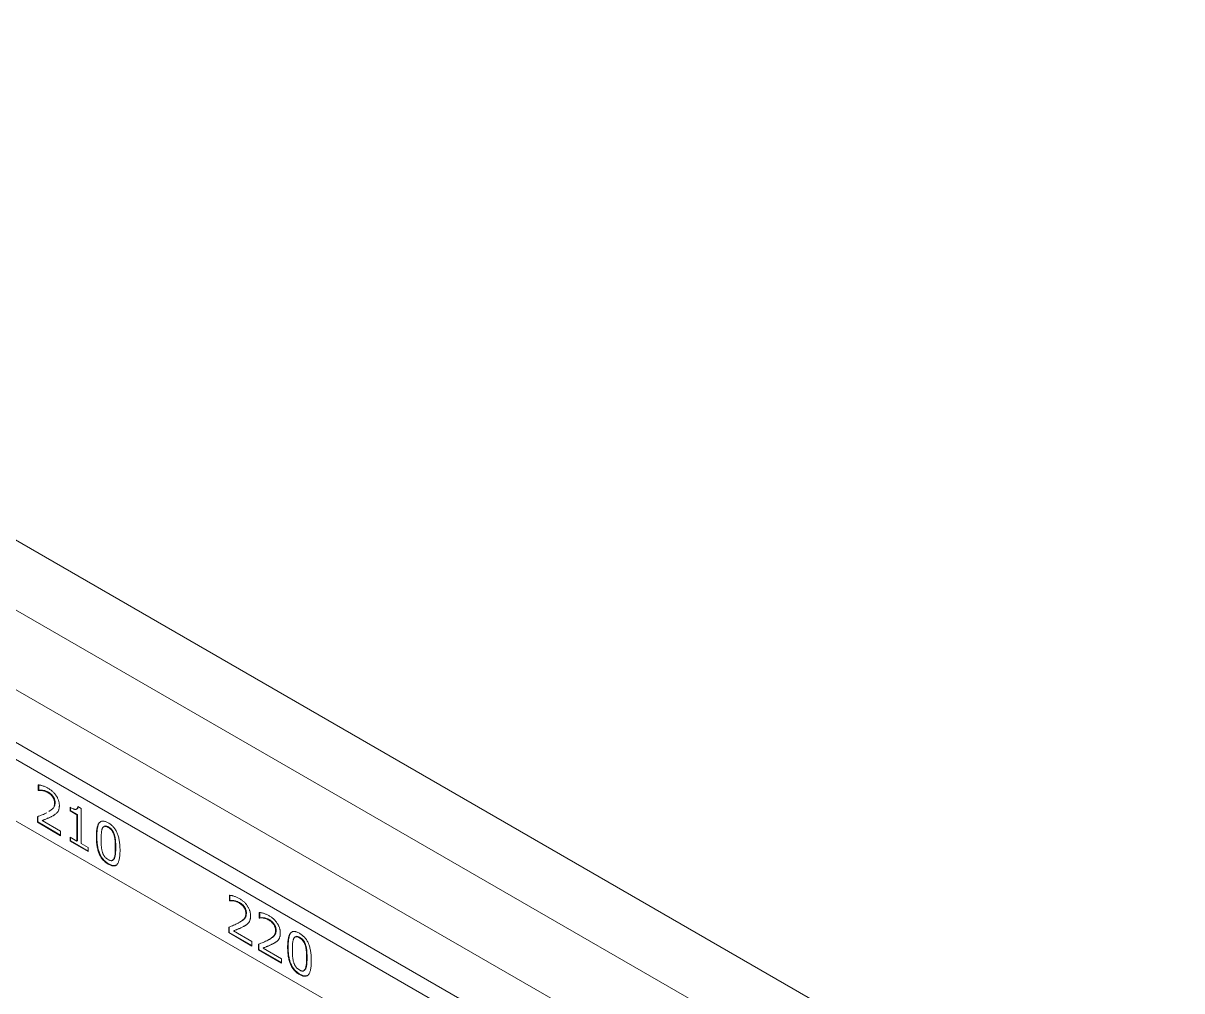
# Model space of a CAD drawing. Header units: millimetres. Extents: x 2 to 278, y 1 to 215.
# Drawn here: x 235.24 to 256.66, y 157.03 to 174.92 of the extents above; entities that cross this region are included whole.
import ezdxf

# ---------------------------------------------------------------- set-up
doc = ezdxf.new("R2010")
doc.units = ezdxf.units.MM

msp = doc.modelspace()

# ---------------------------------------------------------------- linework, layer by layer
at = {"color": 7, "linetype": 'Continuous', "lineweight": 0}
for p, q in [((164.539, 206.098), (270.605, 144.868)), ((163.417, 205.45), (269.483, 144.22)), ((161.441, 204.144), (267.507, 142.913)), ((161.172, 203.988), (267.238, 142.758)), ((163.417, 203.981), (269.483, 142.75)), ((161.172, 202.848), (267.238, 141.617)), ((235.52, 160.732), (235.52, 160.834)), ((235.52, 160.732), (235.529, 160.737)), ((235.524, 160.729), (235.52, 160.732)), ((235.524, 160.729), (235.533, 160.735)), ((235.529, 160.737), (235.529, 160.839)), ((235.533, 160.735), (235.529, 160.737)), ((235.698, 160.694), (235.707, 160.699)), ((235.822, 160.5), (235.831, 160.505)), ((236.118, 160.361), (236.118, 160.425)), ((236.251, 160.438), (236.316, 160.401)), ((235.504, 160.144), (235.504, 160.245)), ((235.513, 160.149), (235.513, 160.25)), ((235.779, 160.257), (235.788, 160.262)), ((236.109, 160.355), (236.109, 160.42)), ((236.109, 160.355), (236.118, 160.361)), ((236.236, 160.282), (236.109, 160.355)), ((236.245, 160.287), (236.118, 160.361)), ((236.228, 160.387), (236.239, 160.393)), ((236.236, 160.282), (236.245, 160.287)), ((236.236, 159.795), (236.236, 160.282)), ((236.245, 159.8), (236.245, 160.287)), ((236.316, 160.401), (236.316, 159.749)), ((235.504, 160.144), (235.513, 160.149)), ((235.934, 159.896), (235.504, 160.144)), ((235.934, 159.906), (235.513, 160.149)), ((235.593, 160.175), (235.602, 160.18)), ((235.593, 160.175), (235.934, 159.979)), ((236.742, 160.069), (236.731, 160.062)), ((236.822, 160.055), (236.813, 160.05)), ((235.934, 159.979), (235.934, 159.896)), ((236.109, 159.868), (236.236, 159.795)), ((236.109, 159.795), (236.109, 159.868)), ((236.109, 159.795), (236.118, 159.8)), ((236.443, 159.602), (236.109, 159.795)), ((236.118, 159.8), (236.118, 159.863)), ((236.443, 159.612), (236.118, 159.8)), ((236.236, 159.795), (236.245, 159.8)), ((236.594, 159.877), (236.603, 159.882)), ((236.928, 159.918), (236.919, 159.913)), ((236.316, 159.749), (236.443, 159.675)), ((236.443, 159.675), (236.443, 159.602)), ((236.953, 159.681), (236.944, 159.676)), ((236.813, 159.37), (236.822, 159.375)), ((236.893, 159.439), (236.905, 159.445)), ((236.901, 159.448), (236.928, 159.473)), ((236.928, 159.473), (236.919, 159.468)), ((239.055, 158.691), (239.055, 158.793)), ((239.064, 158.696), (239.064, 158.798)), ((239.055, 158.691), (239.064, 158.696)), ((239.06, 158.688), (239.055, 158.691)), ((239.06, 158.688), (239.069, 158.694)), ((239.069, 158.694), (239.064, 158.696)), ((239.233, 158.653), (239.242, 158.658)), ((239.358, 158.459), (239.367, 158.464)), ((239.605, 158.374), (239.605, 158.476)), ((239.605, 158.374), (239.613, 158.379)), ((239.609, 158.372), (239.605, 158.374)), ((239.609, 158.372), (239.618, 158.377)), ((239.613, 158.379), (239.613, 158.481)), ((239.618, 158.377), (239.613, 158.379)), ((239.782, 158.336), (239.791, 158.341)), ((239.04, 158.103), (239.04, 158.204)), ((239.04, 158.103), (239.049, 158.108)), ((239.469, 157.855), (239.04, 158.103)), ((239.049, 158.108), (239.049, 158.209)), ((239.469, 157.865), (239.049, 158.108)), ((239.128, 158.134), (239.137, 158.139)), ((239.128, 158.134), (239.469, 157.938)), ((239.315, 158.216), (239.324, 158.221)), ((239.907, 158.142), (239.916, 158.147)), ((239.469, 157.938), (239.469, 157.855)), ((239.589, 157.786), (239.589, 157.887)), ((239.598, 157.791), (239.598, 157.892)), ((239.864, 157.899), (239.873, 157.904)), ((240.277, 158.028), (240.266, 158.021)), ((240.357, 158.014), (240.349, 158.009)), ((240.463, 157.877), (240.454, 157.872)), ((239.589, 157.786), (239.598, 157.791)), ((240.018, 157.538), (239.589, 157.786)), ((240.018, 157.548), (239.598, 157.791)), ((239.677, 157.817), (239.686, 157.823)), ((239.677, 157.817), (240.018, 157.621)), ((240.13, 157.836), (240.139, 157.841)), ((240.018, 157.621), (240.018, 157.538)), ((240.437, 157.407), (240.464, 157.432)), ((240.464, 157.432), (240.455, 157.427)), ((240.489, 157.64), (240.48, 157.635)), ((240.349, 157.329), (240.357, 157.334)), ((240.429, 157.398), (240.44, 157.404))]:
    msp.add_line(p, q, dxfattribs=at)
for points, knots in [([(235.52, 160.834), (235.525, 160.834), (235.537, 160.833), (235.556, 160.83), (235.578, 160.825), (235.601, 160.818), (235.626, 160.81), (235.651, 160.8), (235.676, 160.789), (235.692, 160.78), (235.7, 160.775)], [0, 0, 0, 0, 0.097337, 0.206406, 0.328427, 0.462824, 0.602026, 0.737696, 0.870465, 1, 1, 1, 1]), ([(235.698, 160.694), (235.691, 160.697), (235.677, 160.705), (235.657, 160.714), (235.635, 160.721), (235.613, 160.727), (235.59, 160.731), (235.568, 160.733), (235.546, 160.733), (235.531, 160.731), (235.524, 160.729)], [0, 0, 0, 0, 0.107885, 0.221269, 0.340699, 0.466192, 0.595932, 0.727197, 0.862174, 1, 1, 1, 1]), ([(235.707, 160.699), (235.7, 160.703), (235.686, 160.71), (235.666, 160.719), (235.644, 160.726), (235.622, 160.732), (235.599, 160.736), (235.577, 160.738), (235.555, 160.738), (235.54, 160.736), (235.533, 160.735)], [0, 0, 0, 0, 0.107885, 0.221269, 0.340699, 0.466192, 0.595932, 0.727197, 0.862174, 1, 1, 1, 1]), ([(235.822, 160.5), (235.822, 160.505), (235.822, 160.514), (235.82, 160.528), (235.818, 160.542), (235.814, 160.556), (235.81, 160.569), (235.804, 160.583), (235.797, 160.596), (235.789, 160.609), (235.781, 160.621), (235.771, 160.633), (235.761, 160.645), (235.75, 160.656), (235.738, 160.666), (235.725, 160.676), (235.712, 160.685), (235.702, 160.691), (235.698, 160.694)], [0, 0, 0, 0, 0.065322, 0.127174, 0.186583, 0.244472, 0.301044, 0.357036, 0.413379, 0.470966, 0.529101, 0.588875, 0.649686, 0.713323, 0.779905, 0.849596, 0.922575, 1, 1, 1, 1]), ([(235.7, 160.775), (235.708, 160.77), (235.723, 160.761), (235.746, 160.745), (235.767, 160.729), (235.787, 160.712), (235.806, 160.693), (235.823, 160.674), (235.839, 160.653), (235.854, 160.632), (235.867, 160.611), (235.879, 160.589), (235.888, 160.566), (235.896, 160.544), (235.902, 160.521), (235.907, 160.498), (235.909, 160.475), (235.91, 160.46), (235.91, 160.453)], [0, 0, 0, 0, 0.07748, 0.151248, 0.221205, 0.288216, 0.352003, 0.413896, 0.474146, 0.533519, 0.591726, 0.648382, 0.70443, 0.76053, 0.817321, 0.875919, 0.936612, 1, 1, 1, 1]), ([(235.831, 160.505), (235.831, 160.51), (235.831, 160.519), (235.829, 160.533), (235.827, 160.547), (235.823, 160.561), (235.818, 160.575), (235.813, 160.588), (235.806, 160.601), (235.798, 160.614), (235.79, 160.626), (235.78, 160.639), (235.77, 160.65), (235.759, 160.661), (235.747, 160.671), (235.734, 160.681), (235.721, 160.69), (235.711, 160.696), (235.707, 160.699)], [0, 0, 0, 0, 0.065322, 0.127174, 0.186583, 0.244472, 0.301044, 0.357036, 0.413379, 0.470966, 0.529101, 0.588875, 0.649686, 0.713323, 0.779905, 0.849596, 0.922575, 1, 1, 1, 1]), ([(235.714, 160.345), (235.738, 160.358), (235.777, 160.38), (235.817, 160.433), (235.82, 160.478), (235.822, 160.5)], [0, 0, 0, 0, 0.458639, 0.729458, 1, 1, 1, 1]), ([(235.723, 160.35), (235.747, 160.364), (235.786, 160.385), (235.826, 160.438), (235.829, 160.483), (235.831, 160.505)], [0, 0, 0, 0, 0.458639, 0.729458, 1, 1, 1, 1]), ([(235.91, 160.453), (235.91, 160.446), (235.909, 160.433), (235.908, 160.414), (235.905, 160.396), (235.901, 160.38), (235.896, 160.365), (235.889, 160.352), (235.882, 160.339), (235.876, 160.332), (235.873, 160.328)], [0, 0, 0, 0, 0.133272, 0.261539, 0.387255, 0.510373, 0.632017, 0.754319, 0.876365, 1, 1, 1, 1]), ([(236.209, 160.382), (236.212, 160.382), (236.218, 160.383), (236.226, 160.385), (236.233, 160.39), (236.239, 160.395), (236.244, 160.403), (236.248, 160.412), (236.25, 160.424), (236.251, 160.434), (236.251, 160.438)], [0, 0, 0, 0, 0.1225695, 0.2407062, 0.3540168, 0.4683527, 0.5852926, 0.709986, 0.8490289, 1, 1, 1, 1]), ([(236.238, 160.393), (236.243, 160.396), (236.255, 160.405), (236.257, 160.424), (236.258, 160.434)], [0, 0, 0, 0, 0.450038, 1, 1, 1, 1]), ([(235.504, 160.245), (235.519, 160.251), (235.549, 160.263), (235.594, 160.281), (235.638, 160.299), (235.665, 160.314), (235.679, 160.321)], [0, 0, 0, 0, 0.254955, 0.510317, 0.760116, 1, 1, 1, 1]), ([(235.779, 160.257), (235.764, 160.249), (235.733, 160.233), (235.693, 160.215), (235.661, 160.202), (235.637, 160.193), (235.615, 160.184), (235.6, 160.178), (235.593, 160.175)], [0, 0, 0, 0, 0.258241, 0.517221, 0.644363, 0.767594, 0.885944, 1, 1, 1, 1]), ([(235.788, 160.262), (235.773, 160.254), (235.742, 160.238), (235.702, 160.221), (235.67, 160.208), (235.646, 160.198), (235.624, 160.189), (235.609, 160.183), (235.602, 160.18)], [0, 0, 0, 0, 0.258241, 0.517221, 0.644363, 0.767594, 0.885944, 1, 1, 1, 1]), ([(235.873, 160.328), (235.867, 160.321), (235.855, 160.307), (235.838, 160.293), (235.822, 160.282), (235.809, 160.274), (235.795, 160.265), (235.784, 160.26), (235.779, 160.257)], [0, 0, 0, 0, 0.221245, 0.452952, 0.575438, 0.70761, 0.848907, 1, 1, 1, 1]), ([(236.109, 160.42), (236.118, 160.415), (236.136, 160.405), (236.159, 160.395), (236.178, 160.388), (236.19, 160.384), (236.2, 160.382), (236.206, 160.382), (236.209, 160.382)], [0, 0, 0, 0, 0.2620826, 0.5428247, 0.6807494, 0.8016023, 0.907794, 1, 1, 1, 1]), ([(236.594, 159.877), (236.594, 159.893), (236.595, 159.923), (236.597, 159.966), (236.601, 160.004), (236.607, 160.039), (236.614, 160.069), (236.623, 160.095), (236.634, 160.117), (236.647, 160.135), (236.661, 160.149), (236.677, 160.159), (236.695, 160.165), (236.715, 160.166), (236.737, 160.164), (236.761, 160.157), (236.786, 160.147), (236.804, 160.138), (236.813, 160.133)], [0, 0, 0, 0, 0.090625, 0.17535, 0.254088, 0.327393, 0.395789, 0.459102, 0.517906, 0.573174, 0.625499, 0.676328, 0.726617, 0.777206, 0.828961, 0.882801, 0.939626, 1, 1, 1, 1]), ([(236.603, 159.882), (236.604, 159.925), (236.606, 160.011), (236.629, 160.103), (236.663, 160.154), (236.687, 160.161), (236.696, 160.164)], [0, 0, 0, 0, 0.357653, 0.714378, 0.892887, 1, 1, 1, 1]), ([(236.707, 160.035), (236.704, 160.029), (236.699, 160.019), (236.694, 159.999), (236.69, 159.977), (236.687, 159.951), (236.685, 159.922), (236.683, 159.892), (236.682, 159.86), (236.682, 159.838), (236.682, 159.827)], [0, 0, 0, 0, 0.092932, 0.195517, 0.308519, 0.432509, 0.565434, 0.704477, 0.849094, 1, 1, 1, 1]), ([(236.813, 160.05), (236.807, 160.053), (236.795, 160.06), (236.777, 160.066), (236.761, 160.069), (236.747, 160.069), (236.735, 160.065), (236.724, 160.058), (236.714, 160.048), (236.709, 160.039), (236.707, 160.035)], [0, 0, 0, 0, 0.141373, 0.271633, 0.394112, 0.510434, 0.625792, 0.743398, 0.867888, 1, 1, 1, 1]), ([(236.822, 160.055), (236.81, 160.061), (236.785, 160.073), (236.755, 160.079), (236.746, 160.068), (236.743, 160.065)], [0, 0, 0, 0, 0.42532, 0.849508, 1, 1, 1, 1]), ([(236.813, 160.133), (236.822, 160.127), (236.84, 160.116), (236.866, 160.097), (236.89, 160.076), (236.912, 160.053), (236.932, 160.028), (236.95, 160.001), (236.966, 159.972), (236.98, 159.941), (236.992, 159.909), (237.003, 159.874), (237.012, 159.838), (237.019, 159.799), (237.025, 159.759), (237.029, 159.716), (237.031, 159.671), (237.032, 159.641), (237.032, 159.625)], [0, 0, 0, 0, 0.061032, 0.118504, 0.173116, 0.225322, 0.276001, 0.32667, 0.377985, 0.430681, 0.486391, 0.54544, 0.608778, 0.67676, 0.749332, 0.827388, 0.910869, 1, 1, 1, 1]), ([(236.919, 159.913), (236.916, 159.92), (236.911, 159.935), (236.902, 159.956), (236.891, 159.975), (236.879, 159.993), (236.865, 160.01), (236.849, 160.025), (236.832, 160.039), (236.819, 160.046), (236.813, 160.05)], [0, 0, 0, 0, 0.130246, 0.252579, 0.370446, 0.485239, 0.600835, 0.723405, 0.855628, 1, 1, 1, 1]), ([(236.928, 159.918), (236.925, 159.926), (236.92, 159.94), (236.911, 159.961), (236.9, 159.98), (236.888, 159.999), (236.874, 160.015), (236.858, 160.03), (236.841, 160.044), (236.828, 160.051), (236.822, 160.055)], [0, 0, 0, 0, 0.130246, 0.252579, 0.370446, 0.485239, 0.600835, 0.723405, 0.855628, 1, 1, 1, 1]), ([(236.813, 159.37), (236.804, 159.375), (236.786, 159.386), (236.76, 159.406), (236.736, 159.427), (236.714, 159.45), (236.694, 159.474), (236.676, 159.501), (236.66, 159.529), (236.646, 159.56), (236.634, 159.592), (236.623, 159.627), (236.614, 159.663), (236.607, 159.702), (236.601, 159.743), (236.597, 159.786), (236.595, 159.831), (236.594, 159.861), (236.594, 159.877)], [0, 0, 0, 0, 0.060973, 0.118388, 0.172874, 0.22467, 0.275401, 0.32568, 0.376549, 0.428972, 0.484148, 0.542887, 0.606162, 0.674011, 0.747103, 0.82563, 0.909854, 1, 1, 1, 1]), ([(236.822, 159.375), (236.813, 159.381), (236.795, 159.391), (236.769, 159.411), (236.745, 159.432), (236.723, 159.455), (236.703, 159.479), (236.685, 159.506), (236.669, 159.535), (236.655, 159.565), (236.643, 159.597), (236.632, 159.632), (236.623, 159.668), (236.616, 159.707), (236.61, 159.748), (236.606, 159.791), (236.604, 159.836), (236.603, 159.867), (236.603, 159.882)], [0, 0, 0, 0, 0.060973, 0.118388, 0.172874, 0.22467, 0.275401, 0.32568, 0.376549, 0.428972, 0.484148, 0.542887, 0.606162, 0.674011, 0.747103, 0.82563, 0.909854, 1, 1, 1, 1]), ([(236.682, 159.827), (236.682, 159.814), (236.682, 159.791), (236.683, 159.757), (236.684, 159.726), (236.686, 159.697), (236.689, 159.67), (236.693, 159.644), (236.699, 159.618), (236.704, 159.601), (236.706, 159.593)], [0, 0, 0, 0, 0.164101, 0.31475, 0.45075, 0.57345, 0.686482, 0.794892, 0.899373, 1, 1, 1, 1]), ([(236.944, 159.676), (236.944, 159.688), (236.944, 159.711), (236.943, 159.745), (236.941, 159.777), (236.939, 159.807), (236.936, 159.836), (236.932, 159.863), (236.926, 159.888), (236.921, 159.905), (236.919, 159.913)], [0, 0, 0, 0, 0.1596511, 0.3085656, 0.4461934, 0.5739691, 0.6921584, 0.8020565, 0.9040987, 1, 1, 1, 1]), ([(236.953, 159.681), (236.953, 159.693), (236.953, 159.716), (236.952, 159.751), (236.95, 159.783), (236.948, 159.813), (236.945, 159.841), (236.941, 159.868), (236.935, 159.893), (236.93, 159.91), (236.928, 159.918)], [0, 0, 0, 0, 0.1596511, 0.3085656, 0.4461934, 0.5739691, 0.6921584, 0.8020565, 0.9040987, 1, 1, 1, 1]), ([(236.706, 159.593), (236.708, 159.585), (236.713, 159.571), (236.722, 159.55), (236.733, 159.53), (236.745, 159.511), (236.759, 159.494), (236.775, 159.479), (236.794, 159.465), (236.806, 159.457), (236.813, 159.453)], [0, 0, 0, 0, 0.127933, 0.248979, 0.364498, 0.478623, 0.594752, 0.717986, 0.852152, 1, 1, 1, 1]), ([(237.032, 159.625), (237.032, 159.61), (237.031, 159.579), (237.029, 159.536), (237.025, 159.497), (237.019, 159.462), (237.011, 159.432), (237.002, 159.406), (236.992, 159.384), (236.979, 159.366), (236.965, 159.353), (236.948, 159.343), (236.931, 159.338), (236.91, 159.336), (236.889, 159.338), (236.865, 159.345), (236.84, 159.355), (236.822, 159.365), (236.813, 159.37)], [0, 0, 0, 0, 0.091414, 0.176654, 0.25618, 0.329726, 0.398161, 0.461186, 0.519966, 0.574874, 0.627124, 0.67754, 0.72759, 0.777885, 0.829619, 0.883437, 0.939926, 1, 1, 1, 1]), ([(236.919, 159.468), (236.921, 159.474), (236.926, 159.485), (236.932, 159.504), (236.936, 159.526), (236.939, 159.551), (236.942, 159.578), (236.943, 159.608), (236.944, 159.641), (236.944, 159.664), (236.944, 159.676)], [0, 0, 0, 0, 0.097892, 0.201849, 0.31108, 0.427473, 0.552815, 0.689917, 0.838949, 1, 1, 1, 1]), ([(236.928, 159.473), (236.93, 159.479), (236.935, 159.49), (236.941, 159.51), (236.945, 159.531), (236.948, 159.556), (236.95, 159.583), (236.952, 159.613), (236.953, 159.646), (236.953, 159.669), (236.953, 159.681)], [0, 0, 0, 0, 0.097892, 0.201849, 0.31108, 0.427473, 0.552815, 0.689917, 0.838949, 1, 1, 1, 1]), ([(236.813, 159.453), (236.819, 159.449), (236.831, 159.443), (236.849, 159.436), (236.865, 159.433), (236.879, 159.433), (236.891, 159.437), (236.902, 159.444), (236.912, 159.454), (236.917, 159.463), (236.919, 159.468)], [0, 0, 0, 0, 0.141458, 0.272712, 0.395264, 0.512481, 0.627909, 0.745586, 0.869079, 1, 1, 1, 1]), ([(236.978, 159.364), (236.976, 159.362), (236.965, 159.348), (236.916, 159.333), (236.86, 159.358), (236.822, 159.375)], [0, 0, 0, 0, 0.041654, 0.362595, 1, 1, 1, 1]), ([(239.055, 158.793), (239.061, 158.793), (239.073, 158.792), (239.092, 158.789), (239.113, 158.784), (239.137, 158.777), (239.162, 158.769), (239.187, 158.759), (239.211, 158.748), (239.227, 158.739), (239.235, 158.734)], [0, 0, 0, 0, 0.097337, 0.206406, 0.328427, 0.462824, 0.602026, 0.737696, 0.870465, 1, 1, 1, 1]), ([(239.235, 158.734), (239.243, 158.729), (239.259, 158.72), (239.282, 158.704), (239.303, 158.688), (239.323, 158.671), (239.342, 158.652), (239.359, 158.633), (239.375, 158.612), (239.39, 158.591), (239.403, 158.57), (239.414, 158.548), (239.424, 158.525), (239.432, 158.503), (239.438, 158.48), (239.442, 158.457), (239.445, 158.434), (239.445, 158.419), (239.445, 158.412)], [0, 0, 0, 0, 0.07748, 0.151248, 0.221205, 0.288216, 0.352003, 0.413896, 0.474146, 0.533519, 0.591726, 0.648382, 0.70443, 0.76053, 0.817321, 0.875919, 0.936612, 1, 1, 1, 1]), ([(239.233, 158.653), (239.227, 158.656), (239.213, 158.664), (239.192, 158.673), (239.171, 158.68), (239.148, 158.686), (239.126, 158.69), (239.103, 158.692), (239.081, 158.692), (239.067, 158.69), (239.06, 158.688)], [0, 0, 0, 0, 0.107885, 0.221269, 0.340699, 0.466192, 0.595932, 0.727197, 0.862174, 1, 1, 1, 1]), ([(239.242, 158.658), (239.236, 158.661), (239.222, 158.669), (239.201, 158.678), (239.18, 158.685), (239.157, 158.691), (239.135, 158.695), (239.112, 158.697), (239.09, 158.697), (239.076, 158.695), (239.069, 158.694)], [0, 0, 0, 0, 0.107885, 0.221269, 0.340699, 0.466192, 0.595932, 0.727197, 0.862174, 1, 1, 1, 1]), ([(239.358, 158.459), (239.358, 158.464), (239.358, 158.473), (239.356, 158.487), (239.353, 158.501), (239.35, 158.515), (239.345, 158.528), (239.34, 158.542), (239.333, 158.555), (239.325, 158.568), (239.316, 158.58), (239.307, 158.592), (239.297, 158.604), (239.285, 158.615), (239.274, 158.625), (239.261, 158.635), (239.247, 158.644), (239.238, 158.65), (239.233, 158.653)], [0, 0, 0, 0, 0.065322, 0.127174, 0.186583, 0.244472, 0.301044, 0.357036, 0.413379, 0.470966, 0.529101, 0.588875, 0.649686, 0.713323, 0.779905, 0.849596, 0.922575, 1, 1, 1, 1]), ([(239.367, 158.464), (239.367, 158.469), (239.367, 158.478), (239.365, 158.492), (239.362, 158.506), (239.359, 158.52), (239.354, 158.533), (239.348, 158.547), (239.342, 158.56), (239.334, 158.573), (239.325, 158.585), (239.316, 158.598), (239.306, 158.609), (239.294, 158.62), (239.282, 158.63), (239.27, 158.64), (239.256, 158.649), (239.247, 158.655), (239.242, 158.658)], [0, 0, 0, 0, 0.065322, 0.127174, 0.186583, 0.244472, 0.301044, 0.357036, 0.413379, 0.470966, 0.529101, 0.588875, 0.649686, 0.713323, 0.779905, 0.849596, 0.922575, 1, 1, 1, 1]), ([(239.214, 158.28), (239.221, 158.284), (239.234, 158.29), (239.252, 158.301), (239.268, 158.312), (239.284, 158.321), (239.297, 158.332), (239.308, 158.341), (239.319, 158.351), (239.327, 158.36), (239.335, 158.37), (239.341, 158.38), (239.346, 158.391), (239.351, 158.403), (239.354, 158.416), (239.356, 158.429), (239.358, 158.444), (239.358, 158.454), (239.358, 158.459)], [0, 0, 0, 0, 0.099873, 0.193379, 0.279907, 0.359786, 0.432818, 0.499623, 0.559625, 0.613275, 0.663338, 0.712022, 0.760391, 0.808044, 0.855825, 0.903458, 0.951391, 1, 1, 1, 1]), ([(239.223, 158.285), (239.23, 158.289), (239.243, 158.296), (239.261, 158.306), (239.277, 158.317), (239.293, 158.327), (239.306, 158.337), (239.317, 158.347), (239.328, 158.356), (239.336, 158.365), (239.344, 158.375), (239.35, 158.385), (239.355, 158.396), (239.359, 158.408), (239.363, 158.421), (239.365, 158.435), (239.366, 158.449), (239.367, 158.459), (239.367, 158.464)], [0, 0, 0, 0, 0.099873, 0.193379, 0.279907, 0.359786, 0.432818, 0.499623, 0.559625, 0.613275, 0.663338, 0.712022, 0.760391, 0.808044, 0.855825, 0.903458, 0.951391, 1, 1, 1, 1]), ([(239.409, 158.287), (239.403, 158.28), (239.391, 158.266), (239.373, 158.252), (239.357, 158.241), (239.344, 158.233), (239.33, 158.224), (239.32, 158.219), (239.315, 158.216)], [0, 0, 0, 0, 0.221245, 0.452952, 0.575438, 0.70761, 0.848907, 1, 1, 1, 1]), ([(239.445, 158.412), (239.445, 158.405), (239.445, 158.392), (239.443, 158.373), (239.44, 158.355), (239.436, 158.339), (239.431, 158.324), (239.425, 158.311), (239.417, 158.298), (239.412, 158.291), (239.409, 158.287)], [0, 0, 0, 0, 0.1332724, 0.2615394, 0.387255, 0.5103733, 0.6320171, 0.7543188, 0.8763649, 1, 1, 1, 1]), ([(239.605, 158.476), (239.61, 158.476), (239.622, 158.475), (239.641, 158.472), (239.662, 158.467), (239.686, 158.46), (239.711, 158.452), (239.736, 158.442), (239.76, 158.431), (239.776, 158.422), (239.784, 158.417)], [0, 0, 0, 0, 0.097337, 0.206406, 0.328427, 0.462824, 0.602026, 0.737696, 0.870465, 1, 1, 1, 1]), ([(239.782, 158.336), (239.776, 158.339), (239.762, 158.347), (239.741, 158.356), (239.72, 158.363), (239.697, 158.369), (239.675, 158.373), (239.652, 158.375), (239.63, 158.375), (239.616, 158.373), (239.609, 158.372)], [0, 0, 0, 0, 0.107885, 0.221269, 0.340699, 0.466192, 0.595932, 0.727197, 0.862174, 1, 1, 1, 1]), ([(239.791, 158.341), (239.785, 158.345), (239.771, 158.352), (239.75, 158.361), (239.729, 158.368), (239.706, 158.374), (239.684, 158.378), (239.661, 158.38), (239.639, 158.38), (239.625, 158.378), (239.618, 158.377)], [0, 0, 0, 0, 0.107885, 0.221269, 0.340699, 0.466192, 0.595932, 0.727197, 0.862174, 1, 1, 1, 1]), ([(239.907, 158.142), (239.907, 158.147), (239.907, 158.156), (239.905, 158.17), (239.903, 158.184), (239.899, 158.198), (239.894, 158.211), (239.889, 158.225), (239.882, 158.238), (239.874, 158.251), (239.865, 158.263), (239.856, 158.275), (239.846, 158.287), (239.835, 158.298), (239.823, 158.308), (239.81, 158.318), (239.796, 158.327), (239.787, 158.333), (239.782, 158.336)], [0, 0, 0, 0, 0.065322, 0.127174, 0.186583, 0.244472, 0.301044, 0.357036, 0.413379, 0.470966, 0.529101, 0.588875, 0.649686, 0.713323, 0.779905, 0.849596, 0.922575, 1, 1, 1, 1]), ([(239.784, 158.417), (239.792, 158.412), (239.808, 158.403), (239.831, 158.387), (239.852, 158.371), (239.872, 158.354), (239.891, 158.335), (239.908, 158.316), (239.924, 158.295), (239.939, 158.274), (239.952, 158.253), (239.963, 158.231), (239.973, 158.208), (239.981, 158.186), (239.987, 158.163), (239.991, 158.14), (239.994, 158.117), (239.994, 158.102), (239.994, 158.095)], [0, 0, 0, 0, 0.07748, 0.151248, 0.221205, 0.288216, 0.352003, 0.413896, 0.474146, 0.533519, 0.591726, 0.648382, 0.70443, 0.76053, 0.817321, 0.875919, 0.936612, 1, 1, 1, 1]), ([(239.916, 158.147), (239.916, 158.152), (239.916, 158.161), (239.914, 158.175), (239.912, 158.189), (239.908, 158.203), (239.903, 158.217), (239.898, 158.23), (239.891, 158.243), (239.883, 158.256), (239.874, 158.268), (239.865, 158.281), (239.855, 158.292), (239.844, 158.303), (239.832, 158.313), (239.819, 158.323), (239.805, 158.332), (239.796, 158.338), (239.791, 158.341)], [0, 0, 0, 0, 0.065322, 0.127174, 0.186583, 0.244472, 0.301044, 0.357036, 0.413379, 0.470966, 0.529101, 0.588875, 0.649686, 0.713323, 0.779905, 0.849596, 0.922575, 1, 1, 1, 1]), ([(239.04, 158.204), (239.055, 158.21), (239.085, 158.222), (239.13, 158.24), (239.173, 158.258), (239.201, 158.273), (239.214, 158.28)], [0, 0, 0, 0, 0.2549546, 0.5103166, 0.7601161, 1, 1, 1, 1]), ([(239.315, 158.216), (239.299, 158.208), (239.268, 158.192), (239.228, 158.174), (239.196, 158.161), (239.173, 158.152), (239.15, 158.143), (239.136, 158.137), (239.128, 158.134)], [0, 0, 0, 0, 0.258241, 0.517221, 0.644363, 0.767594, 0.885944, 1, 1, 1, 1]), ([(239.324, 158.221), (239.308, 158.213), (239.277, 158.197), (239.237, 158.18), (239.205, 158.167), (239.182, 158.157), (239.159, 158.148), (239.145, 158.142), (239.137, 158.139)], [0, 0, 0, 0, 0.258241, 0.517221, 0.644363, 0.767594, 0.885944, 1, 1, 1, 1]), ([(239.763, 157.963), (239.77, 157.967), (239.783, 157.973), (239.801, 157.984), (239.817, 157.995), (239.833, 158.004), (239.846, 158.015), (239.857, 158.024), (239.868, 158.034), (239.876, 158.043), (239.884, 158.053), (239.89, 158.063), (239.895, 158.074), (239.9, 158.086), (239.903, 158.099), (239.905, 158.112), (239.907, 158.127), (239.907, 158.137), (239.907, 158.142)], [0, 0, 0, 0, 0.099873, 0.193379, 0.279907, 0.359786, 0.432818, 0.499623, 0.559625, 0.613275, 0.663338, 0.712022, 0.760391, 0.808044, 0.855825, 0.903458, 0.951391, 1, 1, 1, 1]), ([(239.772, 157.968), (239.779, 157.972), (239.792, 157.979), (239.81, 157.989), (239.826, 158), (239.842, 158.01), (239.855, 158.02), (239.866, 158.03), (239.877, 158.039), (239.885, 158.048), (239.893, 158.058), (239.899, 158.068), (239.904, 158.079), (239.909, 158.091), (239.912, 158.104), (239.914, 158.118), (239.916, 158.132), (239.916, 158.142), (239.916, 158.147)], [0, 0, 0, 0, 0.099873, 0.193379, 0.279907, 0.359786, 0.432818, 0.499623, 0.559625, 0.613275, 0.663338, 0.712022, 0.760391, 0.808044, 0.855825, 0.903458, 0.951391, 1, 1, 1, 1]), ([(239.994, 158.095), (239.994, 158.088), (239.994, 158.075), (239.992, 158.056), (239.989, 158.038), (239.985, 158.022), (239.98, 158.007), (239.974, 157.994), (239.967, 157.981), (239.961, 157.974), (239.958, 157.97)], [0, 0, 0, 0, 0.1332724, 0.2615394, 0.387255, 0.5103733, 0.6320171, 0.7543188, 0.8763649, 1, 1, 1, 1]), ([(240.13, 157.836), (240.13, 157.852), (240.13, 157.882), (240.133, 157.925), (240.137, 157.963), (240.143, 157.998), (240.15, 158.028), (240.159, 158.054), (240.17, 158.076), (240.182, 158.094), (240.196, 158.108), (240.213, 158.118), (240.231, 158.124), (240.251, 158.125), (240.273, 158.123), (240.296, 158.116), (240.322, 158.106), (240.339, 158.097), (240.349, 158.092)], [0, 0, 0, 0, 0.090625, 0.17535, 0.254088, 0.327393, 0.395789, 0.459102, 0.517906, 0.573174, 0.625499, 0.676328, 0.726617, 0.777206, 0.828961, 0.882801, 0.939626, 1, 1, 1, 1]), ([(240.139, 157.841), (240.14, 157.884), (240.142, 157.97), (240.165, 158.062), (240.198, 158.113), (240.223, 158.12), (240.232, 158.123)], [0, 0, 0, 0, 0.357653, 0.714378, 0.892887, 1, 1, 1, 1]), ([(240.349, 158.092), (240.358, 158.086), (240.375, 158.075), (240.401, 158.056), (240.425, 158.035), (240.447, 158.012), (240.467, 157.987), (240.485, 157.96), (240.501, 157.931), (240.516, 157.9), (240.528, 157.868), (240.539, 157.833), (240.547, 157.797), (240.555, 157.758), (240.56, 157.718), (240.565, 157.675), (240.567, 157.63), (240.567, 157.6), (240.567, 157.584)], [0, 0, 0, 0, 0.061032, 0.118504, 0.173116, 0.225322, 0.276001, 0.32667, 0.377985, 0.430681, 0.486391, 0.54544, 0.608778, 0.67676, 0.749332, 0.827388, 0.910869, 1, 1, 1, 1]), ([(239.589, 157.887), (239.604, 157.893), (239.634, 157.905), (239.679, 157.923), (239.723, 157.941), (239.75, 157.956), (239.763, 157.963)], [0, 0, 0, 0, 0.2549546, 0.5103166, 0.7601161, 1, 1, 1, 1]), ([(239.864, 157.899), (239.848, 157.891), (239.817, 157.875), (239.777, 157.857), (239.745, 157.844), (239.722, 157.835), (239.699, 157.826), (239.685, 157.82), (239.677, 157.817)], [0, 0, 0, 0, 0.258241, 0.517221, 0.644363, 0.767594, 0.885944, 1, 1, 1, 1]), ([(239.873, 157.904), (239.857, 157.896), (239.826, 157.88), (239.786, 157.863), (239.754, 157.85), (239.731, 157.84), (239.708, 157.831), (239.694, 157.825), (239.686, 157.823)], [0, 0, 0, 0, 0.258241, 0.517221, 0.644363, 0.767594, 0.885944, 1, 1, 1, 1]), ([(239.958, 157.97), (239.952, 157.963), (239.94, 157.949), (239.922, 157.935), (239.906, 157.924), (239.893, 157.916), (239.879, 157.907), (239.869, 157.902), (239.864, 157.899)], [0, 0, 0, 0, 0.221245, 0.452952, 0.575438, 0.70761, 0.848907, 1, 1, 1, 1]), ([(240.242, 157.993), (240.24, 157.988), (240.235, 157.978), (240.23, 157.958), (240.225, 157.936), (240.222, 157.91), (240.22, 157.881), (240.218, 157.851), (240.217, 157.819), (240.217, 157.797), (240.217, 157.786)], [0, 0, 0, 0, 0.092932, 0.195517, 0.308519, 0.432509, 0.565434, 0.704477, 0.849094, 1, 1, 1, 1]), ([(240.349, 158.009), (240.342, 158.012), (240.33, 158.019), (240.313, 158.025), (240.297, 158.028), (240.283, 158.028), (240.27, 158.024), (240.26, 158.017), (240.25, 158.007), (240.245, 157.998), (240.242, 157.993)], [0, 0, 0, 0, 0.141373, 0.271633, 0.394112, 0.510434, 0.625792, 0.743398, 0.867888, 1, 1, 1, 1]), ([(240.357, 158.014), (240.345, 158.02), (240.321, 158.032), (240.291, 158.038), (240.281, 158.027), (240.279, 158.024)], [0, 0, 0, 0, 0.42532, 0.849508, 1, 1, 1, 1]), ([(240.454, 157.872), (240.452, 157.879), (240.447, 157.894), (240.437, 157.915), (240.426, 157.934), (240.414, 157.952), (240.4, 157.969), (240.385, 157.984), (240.367, 157.998), (240.355, 158.005), (240.349, 158.009)], [0, 0, 0, 0, 0.130246, 0.252579, 0.370446, 0.485239, 0.600835, 0.723405, 0.855628, 1, 1, 1, 1]), ([(240.463, 157.877), (240.461, 157.885), (240.456, 157.899), (240.446, 157.92), (240.435, 157.939), (240.423, 157.958), (240.409, 157.974), (240.394, 157.989), (240.376, 158.003), (240.364, 158.01), (240.357, 158.014)], [0, 0, 0, 0, 0.130246, 0.252579, 0.370446, 0.485239, 0.600835, 0.723405, 0.855628, 1, 1, 1, 1]), ([(240.48, 157.635), (240.48, 157.647), (240.48, 157.67), (240.479, 157.704), (240.477, 157.736), (240.475, 157.766), (240.472, 157.795), (240.467, 157.822), (240.462, 157.847), (240.457, 157.864), (240.454, 157.872)], [0, 0, 0, 0, 0.1596511, 0.3085656, 0.4461934, 0.5739691, 0.6921584, 0.8020565, 0.9040987, 1, 1, 1, 1]), ([(240.489, 157.64), (240.489, 157.652), (240.489, 157.675), (240.488, 157.71), (240.486, 157.742), (240.484, 157.772), (240.481, 157.8), (240.476, 157.827), (240.471, 157.852), (240.466, 157.869), (240.463, 157.877)], [0, 0, 0, 0, 0.1596511, 0.3085656, 0.4461934, 0.5739691, 0.6921584, 0.8020565, 0.9040987, 1, 1, 1, 1]), ([(240.349, 157.329), (240.339, 157.334), (240.322, 157.345), (240.296, 157.365), (240.272, 157.386), (240.25, 157.409), (240.23, 157.433), (240.212, 157.46), (240.196, 157.488), (240.182, 157.519), (240.169, 157.551), (240.158, 157.586), (240.15, 157.622), (240.142, 157.661), (240.137, 157.702), (240.133, 157.745), (240.13, 157.79), (240.13, 157.82), (240.13, 157.836)], [0, 0, 0, 0, 0.060973, 0.118388, 0.172874, 0.22467, 0.275401, 0.32568, 0.376549, 0.428972, 0.484148, 0.542887, 0.606162, 0.674011, 0.747103, 0.82563, 0.909854, 1, 1, 1, 1]), ([(240.357, 157.334), (240.348, 157.34), (240.331, 157.35), (240.305, 157.37), (240.281, 157.391), (240.259, 157.414), (240.239, 157.438), (240.221, 157.465), (240.205, 157.494), (240.191, 157.524), (240.178, 157.556), (240.167, 157.591), (240.159, 157.627), (240.151, 157.666), (240.146, 157.707), (240.142, 157.75), (240.139, 157.795), (240.139, 157.826), (240.139, 157.841)], [0, 0, 0, 0, 0.060973, 0.118388, 0.172874, 0.22467, 0.275401, 0.32568, 0.376549, 0.428972, 0.484148, 0.542887, 0.606162, 0.674011, 0.747103, 0.82563, 0.909854, 1, 1, 1, 1]), ([(240.217, 157.786), (240.217, 157.773), (240.217, 157.75), (240.218, 157.716), (240.22, 157.685), (240.222, 157.656), (240.225, 157.629), (240.229, 157.603), (240.234, 157.577), (240.239, 157.56), (240.242, 157.552)], [0, 0, 0, 0, 0.164101, 0.31475, 0.45075, 0.57345, 0.686482, 0.794892, 0.899373, 1, 1, 1, 1]), ([(240.242, 157.552), (240.244, 157.544), (240.249, 157.53), (240.258, 157.508), (240.269, 157.489), (240.281, 157.47), (240.295, 157.453), (240.311, 157.438), (240.329, 157.424), (240.342, 157.416), (240.349, 157.412)], [0, 0, 0, 0, 0.127933, 0.248979, 0.364498, 0.478623, 0.594752, 0.717986, 0.852152, 1, 1, 1, 1]), ([(240.567, 157.584), (240.567, 157.569), (240.567, 157.538), (240.564, 157.495), (240.56, 157.456), (240.555, 157.421), (240.547, 157.391), (240.538, 157.365), (240.527, 157.343), (240.515, 157.325), (240.5, 157.312), (240.484, 157.302), (240.466, 157.297), (240.446, 157.295), (240.424, 157.297), (240.401, 157.304), (240.375, 157.314), (240.358, 157.324), (240.349, 157.329)], [0, 0, 0, 0, 0.091414, 0.176654, 0.25618, 0.329726, 0.398161, 0.461186, 0.519966, 0.574874, 0.627124, 0.67754, 0.72759, 0.777885, 0.829619, 0.883437, 0.939926, 1, 1, 1, 1]), ([(240.349, 157.412), (240.355, 157.408), (240.367, 157.401), (240.384, 157.395), (240.4, 157.392), (240.414, 157.392), (240.427, 157.396), (240.438, 157.403), (240.447, 157.413), (240.452, 157.422), (240.455, 157.427)], [0, 0, 0, 0, 0.141458, 0.272712, 0.395264, 0.512481, 0.627909, 0.745586, 0.869079, 1, 1, 1, 1]), ([(240.455, 157.427), (240.457, 157.433), (240.462, 157.444), (240.467, 157.463), (240.472, 157.485), (240.475, 157.51), (240.477, 157.537), (240.479, 157.567), (240.48, 157.6), (240.48, 157.623), (240.48, 157.635)], [0, 0, 0, 0, 0.097892, 0.201849, 0.31108, 0.427473, 0.552815, 0.689917, 0.838949, 1, 1, 1, 1]), ([(240.464, 157.432), (240.466, 157.438), (240.471, 157.449), (240.476, 157.469), (240.481, 157.49), (240.484, 157.515), (240.486, 157.542), (240.488, 157.572), (240.489, 157.605), (240.489, 157.628), (240.489, 157.64)], [0, 0, 0, 0, 0.097892, 0.201849, 0.31108, 0.427473, 0.552815, 0.689917, 0.838949, 1, 1, 1, 1]), ([(240.513, 157.323), (240.512, 157.321), (240.501, 157.307), (240.452, 157.292), (240.395, 157.317), (240.357, 157.334)], [0, 0, 0, 0, 0.041654, 0.362595, 1, 1, 1, 1])]:
    msp.add_open_spline(points, degree=3, knots=knots, dxfattribs=at)

doc.saveas('drawing.dxf')
